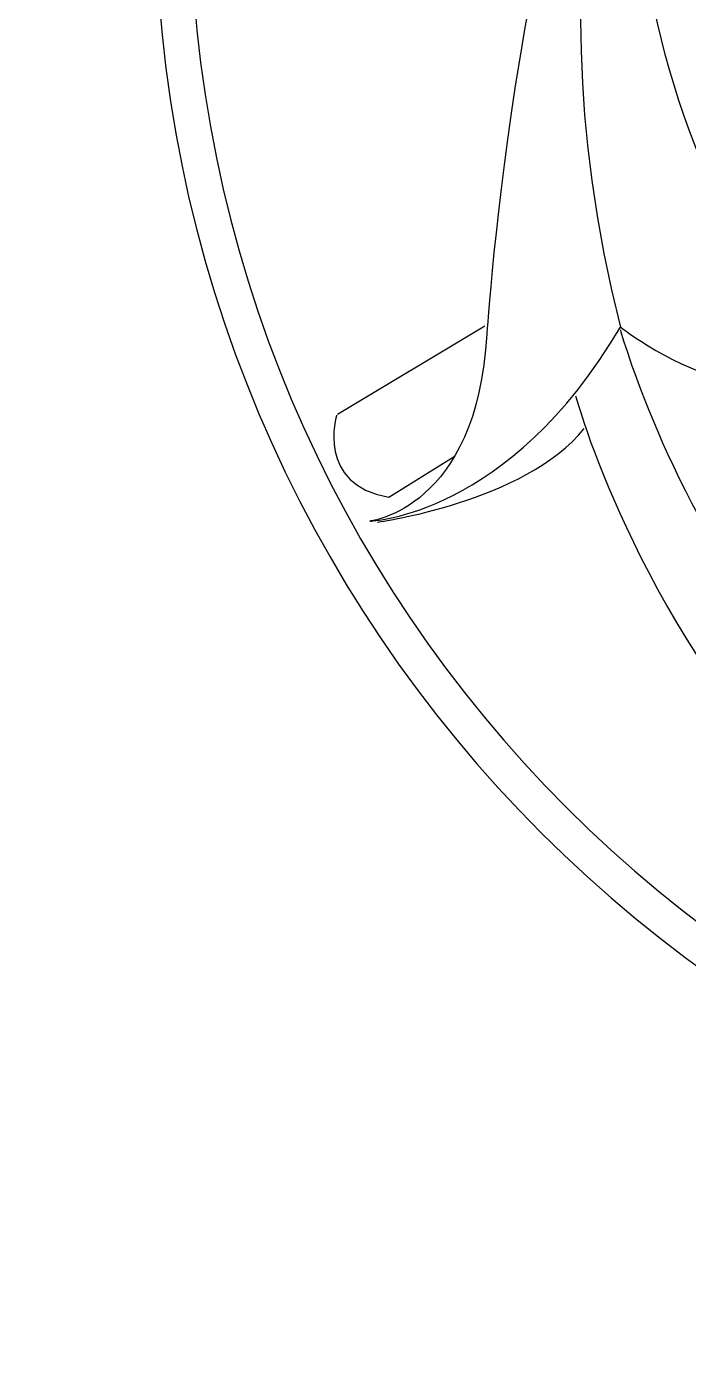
# Model space of a CAD drawing. Header units: inches. Extents: x -172 to 397, y -177 to 127.
# Drawn here: x 94.815 to 96.572, y -72.854 to -69.348 of the extents above; entities that cross this region are included whole.
import ezdxf

# ---------------------------------------------------------------- set-up
doc = ezdxf.new("R2010")
doc.units = ezdxf.units.IN
doc.header["$MEASUREMENT"] = 0

# ---------------------------------------------------------------- blocks, each defined once
blk = doc.blocks.new('TITLE BLOCK NEW 29102024')
at = {"color": 4}
blk.add_line((-530.1963, -70.1423), (-530.587, -70.3772), dxfattribs=at)
for centre, major_axis in [((-527.5707, -69.0125), (2.4749, 2.4749)), ((-527.5681, -69.0092), (2.4109, 2.4109))]:
    blk.add_ellipse(centre, major_axis=major_axis, ratio=1, start_param=5.497787, end_param=11.780972, dxfattribs=at)
for points, knots in [([(-529.3945, -70.1423), (-529.9997, -69.2131), (-529.7566, -68.2997), (-529.7566, -68.2997), (-530.1032, -68.833), (-530.1912, -70.1635), (-530.1912, -70.1635), (-530.217, -70.628), (-530.5016, -70.6597), (-530.5016, -70.6597), (-530.5016, -70.6597), (-530.1317, -70.6478), (-529.8368, -70.145), (-529.8368, -70.145), (-529.6816, -70.2637), (-529.5496, -70.2836)], [0, 0, 0, 0, 1, 1, 1, 2, 2, 2, 3, 3, 3, 4, 4, 4, 5, 5, 5, 5]), ([(-529.3673, -70.1331), (-529.3673, -70.1331), (-529.8484, -70.3865), (-529.3556, -70.6834), (-529.3556, -70.6834), (-529.1383, -70.7904), (-528.7775, -70.7033), (-528.7775, -70.7033), (-528.4942, -70.6636), (-528.2847, -70.6834)], [0, 0, 0, 0, 1, 1, 1, 2, 2, 2, 3, 3, 3, 3]), ([(-530.5896, -70.3785), (-530.5896, -70.3785), (-530.6455, -70.5627), (-530.4511, -70.5964), (-530.4511, -70.5964), (-530.2778, -70.4881), (-530.2778, -70.4881)], [0, 0, 0, 0, 1, 1, 1, 2, 2, 2, 2])]:
    blk.add_open_spline(points, degree=3, knots=knots, dxfattribs=at)
for points in [[(-529.7708, -68.3274), (-529.7708, -68.3274), (-530.1084, -69.0837), (-529.8368, -70.145)], [(-529.8368, -70.1528), (-529.8368, -70.1528), (-529.71, -70.6042), (-529.4255, -70.9527)], [(-529.9558, -70.3271), (-529.9558, -70.3271), (-529.8006, -70.9025), (-529.3427, -71.3935)], [(-530.4809, -70.6623), (-530.4809, -70.6623), (-530.0903, -70.6095), (-529.9325, -70.4142)]]:
    blk.add_open_spline(points, degree=3, dxfattribs=at)

msp = doc.modelspace()

# ---------------------------------------------------------------- block references
at = {"color": 1}
msp.add_blockref('TITLE BLOCK NEW 29102024', (626.2275, 0), dxfattribs=at)

doc.saveas('drawing.dxf')
